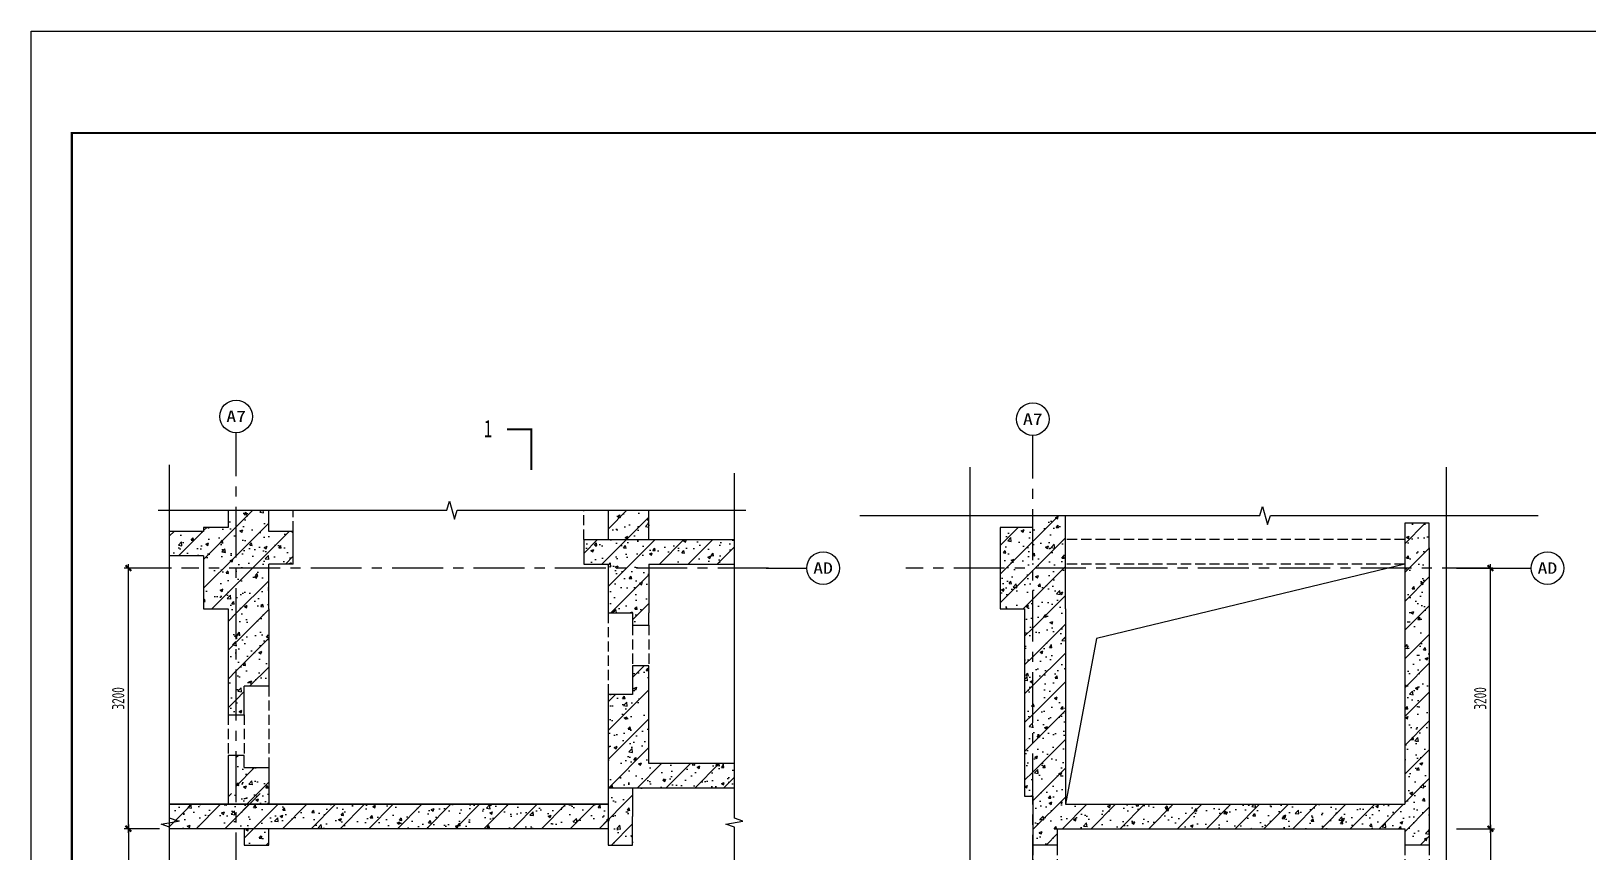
# Model space of a CAD drawing. Extents: x 868813 to 976250, y -66060 to 16191.
# Drawn here: x 868815 to 887937, y 6117 to 16191 of the extents above; entities that cross this region are included whole.
import ezdxf
from ezdxf.enums import TextEntityAlignment as Align

# ---------------------------------------------------------------- set-up
doc = ezdxf.new("R2010")
doc.units = 0
doc.header["$LTSCALE"] = 500
doc.linetypes.add('CENTER', pattern=[2, 1.25, -0.25, 0.25, -0.25])
doc.linetypes.add('DASH', pattern=[0.35, 0.25, -0.1])
doc.layers.get('0').update_dxf_attribs({"linetype": 'CONTINUOUS'})
doc.layers.get('Defpoints').update_dxf_attribs({"color": 167, "linetype": 'CONTINUOUS'})
for name, color, linetype in [('$0$A_STR-砼墙', 51, 'CONTINUOUS'), ('01-标注_符号', 200, 'CONTINUOUS'), ('01-标注_轴线坐标', 132, 'CONTINUOUS'), ('02-TEXT_标注', 130, 'CONTINUOUS'), ('02-TEXT_轴号', 7, 'CONTINUOUS'), ('104-6 B1核心筒G$0$A_STR-砼墙', 51, 'CONTINUOUS'), ('104-6 B1核心筒G$0$A_STR-砼柱', 51, 'CONTINUOUS'), ('104-6 B2核心筒$0$A_STR-砼柱', 51, 'CONTINUOUS'), ('A-TECH_结构', 21, 'CONTINUOUS'), ('A_STR-砼墙', 51, 'CONTINUOUS'), ('A_STR-砼柱', 51, 'CONTINUOUS'), ('AXIS', 253, 'CENTER'), ('AXIS_TEXT', 7, 'CONTINUOUS'), ('s-beam', 4, 'DASH'), ('s-dim', 3, 'CONTINUOUS'), ('S-HATCH', 253, 'CONTINUOUS'), ('s-thin', 3, 'CONTINUOUS')]:
    doc.layers.add(name, color=color, linetype=linetype)
doc.styles.add('_TCH_AXIS', font='STXIHEI.TTF')
doc.styles.add('_TCH_LABEL', font='STXIHEI.TTF', dxfattribs={"width": 0.75})
doc.styles.add('COMPLEX', font='COMPLEX')
doc.styles.add('TSSD_Dimension', font='tssdeng.shx', dxfattribs={"width": 0.7, "bigfont": 'TSSDCHN.SHX'})
doc.dimstyles.new('TSSD_50_50', dxfattribs={"dimtxt": 150, "dimasz": 50, "dimexe": 50, "dimexo": 125, "dimgap": 50, "dimtad": 1, "dimdec": 0, "dimzin": 0, "dimdsep": 46, "dimtxsty": 'TSSD_Dimension', "dimblk": 'ARCHTICK', "dimblk1": 'ARCHTICK', "dimblk2": 'ARCHTICK', "dimcen": 0, "dimdle": 50, "dimclrt": 7, "dimadec": 0, "dimazin": 0, "dimtfac": 1, "dimtdec": 0, "dimtix": 1, "dimtmove": 2, "dimatfit": 3, "dimfxl": 1, "dimtolj": 1, "dimtzin": 0, "dimarcsym": 0})
pattern_1 = [(50, (-245933.6, -6580.38), (358.63009, -31.37607), [37.5, -412.5]), (355, (-245933.6, -6580.38), (-69.37567, 376.09607), [30, -330]), (100.4514, (-245903.7, -6583), (289.25469, 344.71977), [31.8701, -350.57106]), (46.1842, (-245933.6, -6480.4), (533.62052, -82.7595), [56.25, -618.75]), (96.6356, (-245889.1, -6487.3), (467.33135, 487.05894), [47.80514, -525.8565]), (351.1842, (-245933.6, -6480.4), (467.33097, 487.0593), [45, -495]), (21, (-245883.6, -6505.38), (298.453526, -201.309445), [37.5, -412.5]), (326, (-245883.6, -6505.38), (121.65767, 362.57502), [30, -330]), (71.4514, (-245858.72, -6522.15), (420.11131, 161.26525), [31.8701, -350.57106]), (37.5, (-245933.59, -6580.38), (6.079928, 166.446927), [0, -326, 0, -335, 0, -331.25]), (7.5, (-245933.6, -6580.38), (131.53477, 197.205856), [0, -191, 0, -318.5, 0, -126.25]), (327.5, (-246045.1, -6580.38), (266.911218, -11.277436), [0, -125, 0, -390, 0, -517.5]), (317.5, (-246095.1, -6580.38), (291.593085, 50.05249), [0, -162.5, 0, -259, 0, -367.5]), (45, (-245933.6, -6580.38), (-176.776695, 176.776695), [])]
pattern_2 = [(50, (-318226.92, 0), (358.63009, -31.37607), [37.5, -412.5]), (355, (-318226.92, 0), (-69.37567, 376.09607), [30, -330]), (100.4514, (-318197.04, -2.6), (289.25469, 344.71977), [31.8701, -350.57106]), (46.1842, (-318226.92, 100), (533.62052, -82.7595), [56.25, -618.75]), (96.6356, (-318182.46, 93.1), (467.33135, 487.05894), [47.80514, -525.8565]), (351.1842, (-318226.9, 100), (467.33097, 487.0593), [45, -495]), (21, (-318176.92, 75), (298.453526, -201.309445), [37.5, -412.5]), (326, (-318176.92, 75), (121.65767, 362.57502), [30, -330]), (71.4514, (-318152.05, 58.22), (420.11131, 161.26525), [31.8701, -350.57106]), (37.5, (-318226.92, 0), (6.079928, 166.446927), [0, -326, 0, -335, 0, -331.25]), (7.5, (-318226.92, 0), (131.53477, 197.205856), [0, -191, 0, -318.5, 0, -126.25]), (327.5, (-318338.42, 0), (266.911218, -11.277436), [0, -125, 0, -390, 0, -517.5]), (317.5, (-318388.42, 0), (291.593085, 50.05249), [0, -162.5, 0, -259, 0, -367.5]), (45, (-318226.92, 0), (-176.776695, 176.776695), [])]
pattern_3 = [(50, (-318513.2, 0), (358.63009, -31.37607), [37.5, -412.5]), (355, (-318513.2, 0), (-69.37567, 376.09607), [30, -330]), (100.4514, (-318483.3, -2.6), (289.25469, 344.71977), [31.8701, -350.57106]), (46.1842, (-318513.2, 100), (533.62052, -82.7595), [56.25, -618.75]), (96.6356, (-318468.7, 93.1), (467.33135, 487.05894), [47.80514, -525.8565]), (351.1842, (-318513.2, 100), (467.33097, 487.0593), [45, -495]), (21, (-318463.2, 75), (298.453526, -201.309445), [37.5, -412.5]), (326, (-318463.2, 75), (121.65767, 362.57502), [30, -330]), (71.4514, (-318438.3, 58.22), (420.11131, 161.26525), [31.8701, -350.57106]), (37.5, (-318513.19, 0), (6.079928, 166.446927), [0, -326, 0, -335, 0, -331.25]), (7.5, (-318513.19, 0), (131.53477, 197.205856), [0, -191, 0, -318.5, 0, -126.25]), (327.5, (-318624.69, 0), (266.911218, -11.277436), [0, -125, 0, -390, 0, -517.5]), (317.5, (-318674.69, 0), (291.593085, 50.05249), [0, -162.5, 0, -259, 0, -367.5]), (45, (-318513.2, 0), (-176.776695, 176.776695), [])]

# ---------------------------------------------------------------- blocks, each defined once
blk = doc.blocks.new('_AXISO')
blk.add_circle((0, 0), 0.5)
at = {"layer": 'AXIS_TEXT', "style": 'COMPLEX', "width": 1.041667}
blk.add_attdef('A', text='', height=0.56, dxfattribs=at).set_placement((-0.25, -0.28), (0.25, -0.28), align=Align.FIT)
blk = doc.blocks.new('_ArchTick')
at = {"color": 0, "const_width": 0.5}
blk.add_lwpolyline([(-0.71, -0.71), (0.71, 0.71)], dxfattribs=at)
blk = doc.blocks.new('*D132')
at = {"layer": 'Defpoints', "color": 0, "transparency": 16777216}
for p in [(870515, 6401), (870009, 4320), (870515, 4320)]:
    blk.add_point(p, dxfattribs=at)
at = {"layer": 's-dim', "color": 0, "lineweight": -2, "transparency": 16777216}
for p, q in [((870390, 6401), (869959, 6401)), ((870009, 6451), (870009, 4270)), ((870390, 4320), (869959, 4320))]:
    blk.add_line(p, q, dxfattribs=at)
at = {"layer": 's-dim', "color": 0, "lineweight": -2, "transparency": 16777216, "xscale": 50, "yscale": 50, "zscale": 50}
for p, rotation in [((870009, 6401), 90), ((870009, 4320), 270)]:
    blk.add_blockref('_ArchTick', p, dxfattribs=dict(at, rotation=rotation))
at = {"layer": 's-dim', "color": 7, "transparency": 16777216, "insert": (869884, 5360), "char_height": 150, "attachment_point": 5, "rotation": 90, "style": 'TSSD_Dimension'}
blk.add_mtext('\\A1;2080', dxfattribs=at)
blk = doc.blocks.new('*D140')
at = {"layer": 'Defpoints', "color": 0, "transparency": 16777216}
for p in [(886198, 6400), (886198, 4730), (886740, 4730)]:
    blk.add_point(p, dxfattribs=at)
at = {"layer": 's-dim', "color": 0, "lineweight": -2, "transparency": 16777216}
for p, q in [((886323, 6400), (886790, 6400)), ((886740, 6450), (886740, 4680)), ((886323, 4730), (886790, 4730))]:
    blk.add_line(p, q, dxfattribs=at)
at = {"layer": 's-dim', "color": 0, "lineweight": -2, "transparency": 16777216, "xscale": 50, "yscale": 50, "zscale": 50}
for p, rotation in [((886740, 6400), 90), ((886740, 4730), 270)]:
    blk.add_blockref('_ArchTick', p, dxfattribs=dict(at, rotation=rotation))
at = {"layer": 's-dim', "color": 7, "transparency": 16777216, "insert": (886615, 5565), "char_height": 150, "attachment_point": 5, "rotation": 90, "style": 'TSSD_Dimension'}
blk.add_mtext('\\A1;1670', dxfattribs=at)
blk = doc.blocks.new('*D156')
at = {"layer": 'Defpoints', "color": 0, "transparency": 16777216}
for p in [(870009, 9600), (870663, 9600), (870515, 6401)]:
    blk.add_point(p, dxfattribs=at)
at = {"layer": 's-dim', "color": 0, "lineweight": -2, "transparency": 16777216}
for p, q in [((870538, 9600), (869959, 9600)), ((870009, 6351), (870009, 9650)), ((870390, 6401), (869959, 6401))]:
    blk.add_line(p, q, dxfattribs=at)
at = {"layer": 's-dim', "color": 0, "lineweight": -2, "transparency": 16777216, "xscale": 50, "yscale": 50, "zscale": 50}
for p, rotation in [((870009, 9600), 90), ((870009, 6401), 270)]:
    blk.add_blockref('_ArchTick', p, dxfattribs=dict(at, rotation=rotation))
at = {"layer": 's-dim', "color": 7, "transparency": 16777216, "insert": (869884, 8000), "char_height": 150, "attachment_point": 5, "rotation": 90, "style": 'TSSD_Dimension'}
blk.add_mtext('\\A1;3200', dxfattribs=at)
blk = doc.blocks.new('*D157')
at = {"layer": 'Defpoints', "color": 0, "transparency": 16777216}
for p in [(886198, 9600), (886740, 9600), (886198, 6400)]:
    blk.add_point(p, dxfattribs=at)
at = {"layer": 's-dim', "color": 0, "lineweight": -2, "transparency": 16777216}
for p, q in [((886323, 9600), (886790, 9600)), ((886740, 6350), (886740, 9650)), ((886323, 6400), (886790, 6400))]:
    blk.add_line(p, q, dxfattribs=at)
at = {"layer": 's-dim', "color": 0, "lineweight": -2, "transparency": 16777216, "xscale": 50, "yscale": 50, "zscale": 50}
for p, rotation in [((886740, 9600), 90), ((886740, 6400), 270)]:
    blk.add_blockref('_ArchTick', p, dxfattribs=dict(at, rotation=rotation))
at = {"layer": 's-dim', "color": 7, "transparency": 16777216, "insert": (886615, 8000), "char_height": 150, "attachment_point": 5, "rotation": 90, "style": 'TSSD_Dimension'}
blk.add_mtext('\\A1;3200', dxfattribs=at)

msp = doc.modelspace()

# ---------------------------------------------------------------- hatches: boundary and pattern name
at = {"layer": 'S-HATCH'}
h = msp.add_hatch(dxfattribs=at)
h.set_pattern_fill('ARMORED', color=256, scale=50, style=0)
h.set_pattern_definition(pattern_2)
h.paths.add_polyline_path([(871333, 10309.8), (871233, 10309.8), (871233, 10099.5), (870933, 10099.5), (870933, 10050), (870515.2, 10050), (870515.2, 9750), (870933, 9750), (870933, 9099.5), (871233, 9099.5), (871233, 8150.5), (871233, 8150.5), (871233, 7800.5), (871333, 7800.5)])
h = msp.add_hatch(dxfattribs=at)
h.set_pattern_fill('ARMORED', color=256, scale=50, style=0)
h.set_pattern_definition(pattern_2)
h.paths.add_polyline_path([(871733, 10050), (871733, 10309.8), (871333, 10309.8), (871333, 7800.5), (871433, 7800.5), (871433, 8150.5), (871733, 8150.5), (871733, 9099.5), (871733, 9099.5), (871733, 9650), (872033, 9650), (872033, 10050), (872033, 10050), (872033, 10050)])
h = msp.add_hatch(dxfattribs=at)
h.set_pattern_fill('ARMORED', color=256, scale=50, style=0)
h.set_pattern_definition(pattern_2)
h.paths.add_polyline_path([(876403, 10309.8), (875903, 10309.8), (875903, 9950), (876253, 9950), (876253, 9950), (876403, 9950)])
h = msp.add_hatch(dxfattribs=at)
h.set_pattern_fill('ARMORED', color=256, scale=50, style=0)
h.set_pattern_definition(pattern_3)
h.paths.add_polyline_path([(885989, 9850.1), (885989, 10150.1), (885689, 10150.1), (885689, 9850.1), (885689, 6700.1), (881519, 6700.1), (881519, 9100.1), (881519, 10245.8), (881119, 10245.8), (881119, 6800.1), (881119, 6800.1), (881119, 6550.1), (881119, 6200.1), (881119, 6200.1), (881119, 6550.1), (881119, 6550.1), (881119, 6800.1), (881119, 6800.1), (881119, 6200.1), (881419, 6200.1), (881419, 6400.1), (885689, 6400.1), (885689, 6200.1), (885989, 6200.1), (885989, 6550.1)])
h = msp.add_hatch(dxfattribs=at)
h.set_pattern_fill('ARMORED', color=256, scale=50, style=0)
h.set_pattern_definition(pattern_2)
h.paths.add_polyline_path([(877453.4, 9950), (876253, 9950), (876253, 9950), (875603, 9950), (875603, 9650), (875903, 9650), (875903, 9050.1), (876203, 9050.1), (876203, 8900.1), (876403, 8900.1), (876403, 9050.1), (876403, 9650), (877453.4, 9650)])
h = msp.add_hatch(dxfattribs=at)
h.set_pattern_fill('ARMORED', color=256, scale=50, style=0)
h.set_pattern_definition(pattern_3)
h.paths.add_polyline_path([(881119, 10100.1), (880719, 10100.1), (880719, 9100.1), (881019, 9100.1), (881019, 6800.1), (881119, 6800.1)])
h = msp.add_hatch(dxfattribs=at)
h.set_pattern_fill('ARMORED', color=256, scale=50, style=0)
h.set_pattern_definition(pattern_2)
h.paths.add_polyline_path([(876403, 8400.1), (876203, 8400.1), (876203, 8050.1), (875903, 8050.1), (875903, 6900.1), (877453.4, 6900.1), (877453.4, 7200.1), (876403, 7200.1)])
h = msp.add_hatch(dxfattribs=at)
h.set_pattern_fill('ARMORED', color=256, scale=50, style=0)
h.set_pattern_definition(pattern_2)
h.paths.add_polyline_path([(871733, 7150.5), (871433, 7150.5), (871433, 7300.5), (871333, 7300.5), (871333, 6700.5), (871733, 6700.5)])
h = msp.add_hatch(dxfattribs=at)
h.set_pattern_fill('ARMORED', color=256, scale=50, style=0)
h.set_pattern_definition(pattern_1)
h.paths.add_polyline_path([(871233, 6700.5), (870515.2, 6700.5), (870515.2, 6530.7), (870515.2, 6530.7), (870515.2, 6474.9), (870410.2, 6456.4), (870515.2, 6418.2), (870515.2, 6400.5), (871433, 6400.5), (871433, 6200.2), (871733, 6200.2), (871733, 6400.5), (875903, 6400.5), (875903, 6200.1), (876203, 6200.1), (876203, 6550.5), (876203, 6833.7), (875903, 6833.7), (875903, 6700.5), (871733, 6700.5), (871733, 6833.7), (871233, 6833.7)])
h = msp.add_hatch(dxfattribs=at)
h.set_pattern_fill('ARMORED', color=256, scale=50, style=0)
h.set_pattern_definition(pattern_1)
h.paths.add_polyline_path([(875903, 6700.5), (871333, 6700.5), (871333, 6400.5), (871383, 6400.5), (871433, 6400.5), (871433, 6400.5), (871733, 6400.5), (871733, 6400.5), (875903, 6400.5)])

# ---------------------------------------------------------------- linework, layer by layer
at = {"layer": '$0$A_STR-砼墙'}
for p, q in [((871433, 6400.5), (871433, 6200.2)), ((871733, 6200.2), (871733, 6400.5)), ((871433, 6200.2), (871733, 6200.2))]:
    msp.add_line(p, q, dxfattribs=at)
msp.add_lwpolyline([(868814.6, 16191.2), (898514.6, 16191.2), (898514.6, -36358.8), (868814.6, -36358.8)], close=True)
at = {"const_width": 25}
msp.add_lwpolyline([(869314.6, 14941.2), (898014.6, 14941.2), (898014.6, -35858.8), (869314.6, -35858.8)], close=True, dxfattribs=at)
at = {"layer": '01-标注_符号', "const_width": 25}
msp.add_lwpolyline([(874959.4, 10805), (874959.4, 11305), (874659.4, 11305)], dxfattribs=at)
at = {"layer": '01-标注_轴线坐标'}
msp.add_line((881119, 10728.6), (881119, 11228.6), dxfattribs=at)
at = {"layer": '104-6 B1核心筒G$0$A_STR-砼墙'}
for p, q in [((881019, 9100.1), (881019, 6800.1)), ((881519, 9100.1), (881519, 6700.1)), ((881019, 6800.1), (881119, 6800.1))]:
    msp.add_line(p, q, dxfattribs=at)
at = {"layer": '104-6 B1核心筒G$0$A_STR-砼柱'}
for p, q in [((881519, 9100.1), (881519, 10245.8)), ((880719, 10100.1), (880719, 9100.1)), ((881118.9, 10100.1), (880719, 10100.1)), ((880719, 9100.1), (881019, 9100.1))]:
    msp.add_line(p, q, dxfattribs=at)
at = {"layer": '104-6 B2核心筒$0$A_STR-砼柱'}
for p, q in [((870933, 10099.5), (870933, 10050)), ((871233, 10099.5), (870933, 10099.5)), ((870933, 9750), (870933, 9099.5)), ((871733, 9099.5), (871733, 9650)), ((870933, 9099.5), (871233, 9099.5))]:
    msp.add_line(p, q, dxfattribs=at)
at = {"layer": 'A-TECH_结构'}
for p, q in [((885689, 9650.1), (881900.5, 8733.7)), ((881900.5, 8733.7), (881519, 6700.1))]:
    msp.add_line(p, q, dxfattribs=at)
at = {"layer": 'A_STR-砼墙'}
for p, q in [((871233, 10309.8), (871233, 10099.5)), ((871733, 10050), (871733, 10309.8)), ((875903, 10309.8), (875903, 9950)), ((876403, 9950), (876403, 10309.8)), ((885989, 10150.1), (885689, 10150.1)), ((885689, 10150.1), (885689, 9850.1)), ((885989, 9850.1), (885989, 10150.1)), ((870933, 10050), (870515.2, 10050)), ((872033, 10050), (871733, 10050)), ((872033, 9650), (872033, 10050)), ((875603, 9950), (876253, 9950)), ((875603, 9950), (875603, 9650)), ((876253, 9950), (877453.4, 9950)), ((885689, 9850.1), (885689, 6700.1)), ((885989, 9850.1), (885989, 6550.1)), ((870933, 9750), (870515.2, 9750)), ((872033, 9650), (871733, 9650)), ((875603, 9650), (875903, 9650)), ((875903, 9650), (875903, 9050.1)), ((876403, 9650), (876403, 9050.1)), ((876403, 9650), (877453.4, 9650)), ((871233, 9099.5), (871233, 8150.5)), ((871733, 9099.5), (871733, 8150.5)), ((875903, 9050.1), (876203, 9050.1)), ((876203, 9050.1), (876203, 8900.1)), ((876403, 8900.1), (876403, 9050.1)), ((876203, 8900.1), (876403, 8900.1)), ((876403, 8400.1), (876203, 8400.1)), ((876203, 8400.1), (876203, 8050.1)), ((876403, 7200.1), (876403, 8400.1)), ((871233, 8150.5), (871233, 7800.5)), ((871433, 7800.5), (871433, 8150.5)), ((871733, 8150.5), (871433, 8150.5)), ((876203, 8050.1), (875903, 8050.1)), ((875903, 8050.1), (875903, 6700.5)), ((871233, 7800.5), (871433, 7800.5)), ((871233, 7300.5), (871233, 6700.5)), ((871433, 7300.5), (871233, 7300.5)), ((871433, 7150.5), (871433, 7300.5)), ((871433, 7150.5), (871733, 7150.5)), ((871733, 7150.5), (871733, 6700.5)), ((877453.4, 7200.1), (876403, 7200.1)), ((877453.4, 6900.1), (875903, 6900.1)), ((876203, 6900.1), (876203, 6550.5)), ((875903, 6700.5), (870515.2, 6700.5)), ((871433, 6700.5), (871733, 6700.5)), ((881119, 6800.1), (881119, 6550.1)), ((881519, 6700.1), (885689, 6700.1)), ((876203, 6200.1), (876203, 6550.5)), ((881119, 6550.1), (881119, 6200.1)), ((885989, 6550.1), (885989, 6200.1)), ((871383, 6400.5), (870515.2, 6400.5)), ((871433, 6400.5), (871383, 6400.5)), ((875903, 6400.5), (871733, 6400.5)), ((875903, 6400.5), (875903, 6200.1)), ((881419, 6400.1), (885689, 6400.1)), ((881419, 6400.1), (881419, 6200.1)), ((885689, 6400.1), (885689, 6200.1)), ((875903, 6200.1), (876203, 6200.1)), ((881419, 6200.1), (881119, 6200.1)), ((885989, 6200.1), (885689, 6200.1))]:
    msp.add_line(p, q, dxfattribs=at)
at = {"layer": 'A_STR-砼墙', "linetype": 'DASH'}
for p, q in [((872033, 10050), (872033, 10309.8)), ((875603, 9950), (875603, 10309.8))]:
    msp.add_line(p, q, dxfattribs=at)
at = {"layer": 'A_STR-砼柱'}
msp.add_line((881118.9, 10100.1), (881119, 10245.8), dxfattribs=at)
msp.add_lwpolyline([(870515.2, 6700.5), (875903, 6700.5), (875903, 6400.5), (870515.2, 6400.5)], close=True, dxfattribs=at)
at = {"layer": 'AXIS', "color": 1}
for p, q in [((871333, -1271.6), (871333, 10728.6)), ((881119, -1301.2), (881119, 10728.6)), ((877874.2, 9600.1), (870662.6, 9600.1)), ((886772, 9600.1), (879560.4, 9600.1))]:
    msp.add_line(p, q, dxfattribs=at)
at = {"layer": 's-beam'}
for p, q in [((885689, 9950.1), (881519, 9950.1)), ((885689, 9650.1), (881519, 9650.1)), ((875903, 9050.1), (875903, 8050.1)), ((876203, 8900.1), (876203, 8400.1)), ((876403, 8900.1), (876403, 8400.1)), ((871733, 8150.5), (871733, 7150.5)), ((871233, 7800.5), (871233, 7300.5)), ((871433, 7800.5), (871433, 7300.5)), ((881119, 6200.1), (881119, 4713.7)), ((881419, 6200.1), (881419, 4700.1)), ((885689, 6200.1), (885689, 4700.1)), ((885989, 6200.1), (885989, 4700.1))]:
    msp.add_line(p, q, dxfattribs=at)
at = {"layer": 's-dim'}
for p, q in [((871333, 10728.6), (871333, 11262)), ((881119, 10728.6), (881119, 11228.6)), ((877842.7, 9600.1), (878342.7, 9600.1)), ((886740.4, 9600.1), (887240.4, 9600.1))]:
    msp.add_line(p, q, dxfattribs=at)
at = {"layer": 's-thin'}
for points in [[(870515.2, -1300.9), (870515.2, 6418.2), (870410.2, 6456.4), (870620.2, 6493.5), (870515.2, 6530.7), (870515.2, 10865.5)], [(877453.4, -1300.9), (877453.4, 6418.2), (877348.4, 6456.4), (877558.4, 6493.4), (877453.4, 6530.7), (877453.4, 10765.9)], [(880345.1, 10839.6), (880345.1, 2781.1), (880455.1, 2746.1), (880235.1, 2686.1), (880345.1, 2651.1), (880345.1, -1300.9)], [(886197.9, 10839.6), (886197.9, 2781.1), (886307.9, 2746.1), (886087.9, 2686.1), (886197.9, 2651.1), (886197.9, -1300.9)], [(870375.2, 10309.9), (873919.3, 10309.8), (873954.3, 10419.8), (874014.3, 10199.8), (874049.3, 10309.8), (877593.4, 10309.8)], [(878996.2, 10245.8), (883907.1, 10245.8), (883942.1, 10355.8), (884002.1, 10135.8), (884037.1, 10245.8), (887325.3, 10245.8)]]:
    msp.add_lwpolyline(points, dxfattribs=at)

# ---------------------------------------------------------------- block references
at = {"layer": 's-dim'}
ref = msp.add_blockref('_AXISO', (871333, 11462), dxfattribs=dict(at, xscale=400, yscale=400, zscale=400))
ref.add_attrib('A', 'A7', dxfattribs={"layer": '02-TEXT_轴号', "height": 141.08, "style": '_TCH_AXIS', "width": 0.989622}).set_placement((871212.1, 11391.5), (871454, 11391.5), align=Align.FIT)
ref = msp.add_blockref('_AXISO', (881119, 11428.6), dxfattribs=dict(at, xscale=400, yscale=400, zscale=400))
ref.add_attrib('A', 'A7', dxfattribs={"layer": '02-TEXT_轴号', "height": 141.08, "style": '_TCH_AXIS', "width": 0.989622}).set_placement((880998, 11358), (881239.9, 11358), align=Align.FIT)
ref = msp.add_blockref('_AXISO', (878542.7, 9600.1), dxfattribs=dict(at, xscale=400, yscale=400, zscale=400))
ref.add_attrib('A', 'AD', dxfattribs={"layer": '02-TEXT_轴号', "height": 141.08, "style": '_TCH_AXIS', "width": 0.862919}).set_placement((878421.8, 9529.5), (878663.6, 9529.5), align=Align.FIT)
ref = msp.add_blockref('_AXISO', (887440.4, 9600.1), dxfattribs=dict(at, xscale=400, yscale=400, zscale=400))
ref.add_attrib('A', 'AD', dxfattribs={"layer": '02-TEXT_轴号', "height": 141.08, "style": '_TCH_AXIS', "width": 0.862919}).set_placement((887319.5, 9529.5), (887561.4, 9529.5), align=Align.FIT)

# ---------------------------------------------------------------- texts
at = {"layer": '02-TEXT_标注', "style": '_TCH_LABEL', "width": 0.705882}
msp.add_text('1', height=212.5, dxfattribs=at).set_placement((874377.2, 11207))

# ---------------------------------------------------------------- dimensions: what is measured, and where the dimension line sits
at = {"layer": 's-dim'}
for base, p1, p2, picture, middle in [((870008.6, 9600.1), (870515.2, 6400.5), (870662.6, 9600.1), '*D156', (869883.6, 8000.3)), ((886740.4, 9600.1), (886197.9, 6400.1), (886197.9, 9600.1), '*D157', (886615.4, 8000.1)), ((870008.6, 4320.5), (870515.2, 6400.5), (870515.2, 4320.5), '*D132', (869883.6, 5360.5)), ((886740.4, 4730.1), (886197.9, 6400.1), (886197.9, 4730.1), '*D140', (886615.4, 5565.1))]:
    dim = msp.add_linear_dim(base=base, p1=p1, p2=p2, angle=90, dimstyle='TSSD_50_50', dxfattribs=at)
    dim.commit()
    dim.dimension.update_dxf_attribs({"geometry": picture, "text_midpoint": middle})

doc.saveas('drawing.dxf')
